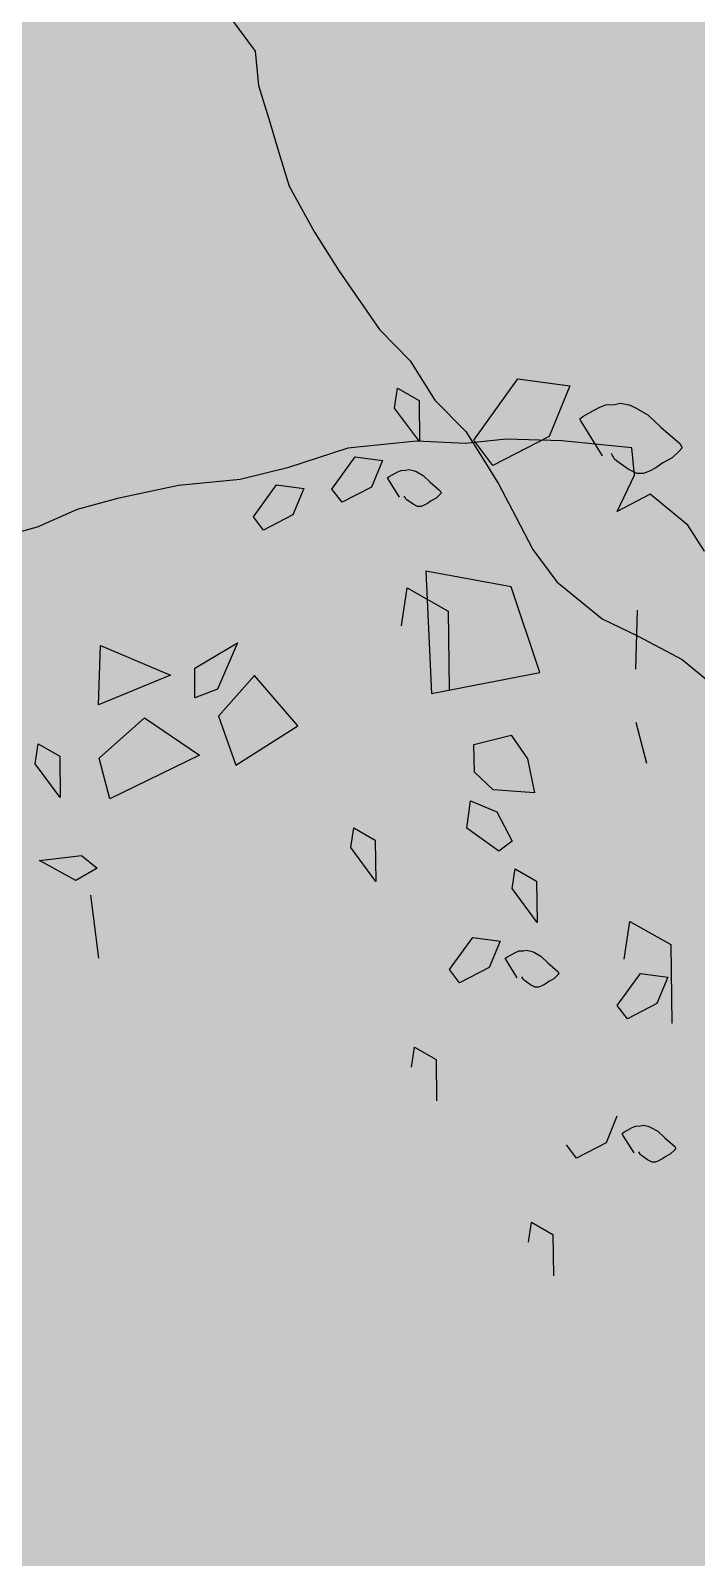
# Model space of a CAD drawing. Header units: metres. Extents: x 71066629 to 71645179, y 84793221 to 85208804.
# Drawn here: x 71363625 to 71365748, y 85029190 to 85034060 of the extents above; entities that cross this region are included whole.
import ezdxf

# ---------------------------------------------------------------- set-up
doc = ezdxf.new("R2010")
doc.units = ezdxf.units.M
doc.header["$LTSCALE"] = 1000
for name, color, linetype in [('A_SITEP_PLANT', 85, 'Continuous'), ('G-FRIE-FLWL', 6, 'Continuous'), ('G-PLTG', 105, 'Continuous')]:
    doc.layers.add(name, color=color, linetype=linetype)

# ---------------------------------------------------------------- blocks, each defined once
blk = doc.blocks.new('A$C1F6C256B')
at = {"layer": 'A_SITEP_PLANT'}
for p, q in [((2569.993561667448, 4906.824250661914), (2663.680050207709, 5037.103081630165)), ((2569.993561667448, 4906.824250661914), (2663.680050207709, 5037.103081630165)), ((2663.680050207709, 5037.103081630165), (2774.410378404777, 5022.221250859468)), ((2663.680050207709, 5037.103081630165), (2774.410378404777, 5022.221250859468)), ((2401.510426177585, 4975.191479174013), (2407.930817543878, 5017.710252223886)), ((2401.510426177585, 4975.191479174013), (2407.930817543878, 5017.710252223886)), ((2407.930817543878, 5017.710252223886), (2453.721790893527, 4991.481093560869)), ((2407.930817543878, 5017.710252223886), (2453.721790893527, 4991.481093560869)), ((2774.410378404777, 5022.221250859468), (2730.285772326635, 4914.960755759064)), ((2774.410378404777, 5022.221250859468), (2730.285772326635, 4914.960755759064)), ((2454.902553832973, 4903.783448294213), (2401.510426177585, 4975.191479174013)), ((2454.902553832973, 4903.783448294213), (2401.510426177585, 4975.191479174013)), ((2453.721790893527, 4991.481093560869), (2454.902553832973, 4903.783448294213)), ((2453.721790893527, 4991.481093560869), (2454.902553832973, 4903.783448294213)), ((2610.765316044271, 4853.044299677596), (2569.993561667448, 4906.824250661914)), ((2610.765316044271, 4853.044299677596), (2569.993561667448, 4906.824250661914)), ((2730.285772326635, 4914.960755759064), (2610.765316044271, 4853.044299677596)), ((2730.285772326635, 4914.960755759064), (2610.765316044271, 4853.044299677596)), ((2268.598551581672, 4803.0183027272), (2317.663881987566, 4871.605297467846)), ((2268.598551581672, 4803.0183027272), (2317.663881987566, 4871.605297467846)), ((2317.663881987566, 4871.605297467846), (2376.017639618134, 4863.611636944319)), ((2317.663881987566, 4871.605297467846), (2376.017639618134, 4863.611636944319)), ((2376.017639618134, 4863.611636944319), (2352.852221867535, 4807.299876707635)), ((2376.017639618134, 4863.611636944319), (2352.852221867535, 4807.299876707635)), ((2101.654908552475, 4743.827216280682), (2150.740403839736, 4812.210175229149)), ((2101.654908552475, 4743.827216280682), (2150.740403839736, 4812.210175229149)), ((2150.740403839736, 4812.210175229149), (2208.87435667665, 4804.400818801892)), ((2150.740403839736, 4812.210175229149), (2208.87435667665, 4804.400818801892)), ((2352.852221867535, 4807.299876707635), (2290.08416393603, 4774.99425648115)), ((2352.852221867535, 4807.299876707635), (2290.08416393603, 4774.99425648115)), ((2208.87435667665, 4804.400818801892), (2185.80954432307, 4748.095450630441)), ((2208.87435667665, 4804.400818801892), (2185.80954432307, 4748.095450630441)), ((2290.08416393603, 4774.99425648115), (2268.598551581672, 4803.0183027272)), ((2290.08416393603, 4774.99425648115), (2268.598551581672, 4803.0183027272)), ((2122.94088112883, 4715.783437331702), (2101.654908552475, 4743.827216280682)), ((2122.94088112883, 4715.783437331702), (2101.654908552475, 4743.827216280682)), ((2185.80954432307, 4748.095450630441), (2122.94088112883, 4715.783437331702)), ((2185.80954432307, 4748.095450630441), (2122.94088112883, 4715.783437331702)), ((2468.451557691209, 4628.532810790173), (2480.293435304426, 4368.487437912496)), ((2649.593127409695, 4595.245668833959), (2468.451557691209, 4628.532810790173)), ((2468.451557691209, 4628.532810790173), (2480.293435304426, 4368.487437912496)), ((2649.593127409695, 4595.245668833959), (2468.451557691209, 4628.532810790173)), ((2416.087467460893, 4512.384427240351), (2428.201976268203, 4592.583113950648)), ((2416.087467460893, 4512.384427240351), (2428.201976268203, 4592.583113950648)), ((2428.201976268203, 4592.583113950648), (2515.347375755257, 4543.386689028528)), ((2428.201976268203, 4592.583113950648), (2515.347375755257, 4543.386689028528)), ((2710.611765227688, 4412.90263561366), (2649.593127409695, 4595.245668833959)), ((2710.611765227688, 4412.90263561366), (2649.593127409695, 4595.245668833959)), ((2515.347375755257, 4543.386689028528), (2517.635213415022, 4375.968482876866)), ((2515.347375755257, 4543.386689028528), (2517.635213415022, 4375.968482876866)), ((2914.379384827917, 4419.892519170855), (2918.250372612732, 4545.519182711025)), ((2914.379384827917, 4419.892519170855), (2918.250372612732, 4545.519182711025)), ((1772.796193548071, 4344.286793615785), (1776.44684280525, 4470.094156815467)), ((1772.796193548071, 4344.286793615785), (1776.44684280525, 4470.094156815467)), ((1776.44684280525, 4470.094156815467), (1925.216935699515, 4407.104360721249)), ((1776.44684280525, 4470.094156815467), (1925.216935699515, 4407.104360721249)), ((1976.96547909209, 4421.930895866884), (2067.647502012551, 4475.811599660199)), ((1976.96547909209, 4421.930895866884), (2067.647502012551, 4475.811599660199)), ((2067.647502012551, 4475.811599660199), (2025.179956994427, 4377.327658508555)), ((2067.647502012551, 4475.811599660199), (2025.179956994427, 4377.327658508555)), ((1977.434468005551, 4358.847254097665), (1976.96547909209, 4421.930895866884)), ((1977.434468005551, 4358.847254097665), (1976.96547909209, 4421.930895866884)), ((1925.216935699515, 4407.104360721249), (1772.796193548071, 4344.286793615785)), ((1925.216935699515, 4407.104360721249), (1772.796193548071, 4344.286793615785)), ((2104.07241755398, 4406.165091918199), (2027.63783075189, 4319.701429188455)), ((2104.07241755398, 4406.165091918199), (2027.63783075189, 4319.701429188455)), ((2196.152233940084, 4299.531395697151), (2104.07241755398, 4406.165091918199)), ((2196.152233940084, 4299.531395697151), (2104.07241755398, 4406.165091918199)), ((2480.293435304426, 4368.487437912496), (2710.611765227688, 4412.90263561366)), ((2480.293435304426, 4368.487437912496), (2710.611765227688, 4412.90263561366)), ((2025.179956994427, 4377.327658508555), (1977.434468005551, 4358.847254097665)), ((2025.179956994427, 4377.327658508555), (1977.434468005551, 4358.847254097665)), ((2027.63783075189, 4319.701429188455), (2064.443349052977, 4215.493948568765)), ((2027.63783075189, 4319.701429188455), (2064.443349052977, 4215.493948568765)), ((1773.80734849954, 4230.676725265424), (1869.935357143113, 4316.458226082235)), ((1773.80734849954, 4230.676725265424), (1869.935357143113, 4316.458226082235)), ((1869.935357143113, 4316.458226082235), (1987.431763018889, 4237.22351048034)), ((1869.935357143113, 4316.458226082235), (1987.431763018889, 4237.22351048034)), ((2064.443349052977, 4215.493948568765), (2196.152233940084, 4299.531395697151)), ((2064.443349052977, 4215.493948568765), (2196.152233940084, 4299.531395697151)), ((2938.011439318652, 4219.691543890629), (2915.491146599816, 4306.288840871392)), ((2938.011439318652, 4219.691543890629), (2915.491146599816, 4306.288840871392)), ((1637.898983168066, 4218.92930799126), (1644.459270183113, 4261.056954249303)), ((1637.898983168066, 4218.92930799126), (1644.459270183113, 4261.056954249303)), ((1644.459270183113, 4261.056954249303), (1690.110346648667, 4235.218921371095)), ((1644.459270183113, 4261.056954249303), (1690.110346648667, 4235.218921371095)), ((2570.429009128478, 4260.041761863453), (2649.210572092386, 4279.767455169029)), ((2570.429009128478, 4260.041761863453), (2649.210572092386, 4279.767455169029)), ((2571.442706688482, 4200.656533966801), (2570.429009128478, 4260.041761863453)), ((2571.442706688482, 4200.656533966801), (2570.429009128478, 4260.041761863453)), ((2649.210572092386, 4279.767455169029), (2683.913729761203, 4229.580320525565)), ((2649.210572092386, 4279.767455169029), (2683.913729761203, 4229.580320525565)), ((1690.110346648667, 4235.218921371095), (1691.231021595944, 4147.113936168316)), ((1690.110346648667, 4235.218921371095), (1691.231021595944, 4147.113936168316)), ((1796.428245943971, 4144.085819987144), (1773.80734849954, 4230.676725265424)), ((1796.428245943971, 4144.085819987144), (1773.80734849954, 4230.676725265424)), ((1987.431763018889, 4237.22351048034), (1796.428245943971, 4144.085819987144)), ((1987.431763018889, 4237.22351048034), (1796.428245943971, 4144.085819987144)), ((2683.913729761203, 4229.580320525565), (2699.317917180189, 4156.64128700408)), ((2683.913729761203, 4229.580320525565), (2699.317917180189, 4156.64128700408)), ((1691.231021595944, 4147.113936168316), (1637.898983168066, 4218.92930799126)), ((1691.231021595944, 4147.113936168316), (1637.898983168066, 4218.92930799126)), ((2611.049337843026, 4163.29445477511), (2571.442706688482, 4200.656533966801)), ((2611.049337843026, 4163.29445477511), (2571.442706688482, 4200.656533966801)), ((2699.317917180189, 4156.64128700408), (2611.049337843026, 4163.29445477511)), ((2699.317917180189, 4156.64128700408), (2611.049337843026, 4163.29445477511)), ((2554.957041518297, 4081.874997740786), (2562.757281511207, 4140.110175499838)), ((2554.957041518297, 4081.874997740786), (2562.757281511207, 4140.110175499838)), ((2562.757281511207, 4140.110175499838), (2619.189912386646, 4116.755115789041)), ((2562.757281511207, 4140.110175499838), (2619.189912386646, 4116.755115789041)), ((2619.189912386646, 4116.755115789041), (2651.475714884524, 4054.187575823249)), ((2619.189912386646, 4116.755115789041), (2651.475714884524, 4054.187575823249)), ((2308.553947459033, 4040.526953933149), (2314.913717797433, 4082.634782381909)), ((2308.553947459033, 4040.526953933149), (2314.913717797433, 4082.634782381909)), ((2314.913717797433, 4082.634782381909), (2360.784250413417, 4056.615964093187)), ((2314.913717797433, 4082.634782381909), (2360.784250413417, 4056.615964093187)), ((2623.541397452645, 4032.809407154971), (2554.957041518297, 4081.874997740786)), ((2623.541397452645, 4032.809407154971), (2554.957041518297, 4081.874997740786)), ((2361.885453737341, 3968.707979029685), (2308.553947459033, 4040.526953933149)), ((2361.885453737341, 3968.707979029685), (2308.553947459033, 4040.526953933149)), ((2360.784250413417, 4056.615964093187), (2361.885453737341, 3968.707979029685)), ((2360.784250413417, 4056.615964093187), (2361.885453737341, 3968.707979029685)), ((2651.475714884524, 4054.187575823249), (2623.541397452645, 4032.809407154971)), ((2651.475714884524, 4054.187575823249), (2623.541397452645, 4032.809407154971)), ((1647.419923582813, 4013.085152197309), (1736.108609650517, 4023.673341547343)), ((1647.419923582813, 4013.085152197309), (1736.108609650517, 4023.673341547343)), ((1724.186749575776, 3970.291618536197), (1647.419923582813, 4013.085152197309)), ((1724.186749575776, 3970.291618536197), (1647.419923582813, 4013.085152197309)), ((1769.497276777867, 3997.028257374564), (1724.186749575776, 3970.291618536197)), ((1769.497276777867, 3997.028257374564), (1724.186749575776, 3970.291618536197)), ((1736.108609650517, 4023.673341547343), (1769.497276777867, 3997.028257374564)), ((1736.108609650517, 4023.673341547343), (1769.497276777867, 3997.028257374564)), ((2651.439837909362, 3953.219371749903), (2657.898985685955, 3995.337024030654)), ((2651.439837909362, 3953.219371749903), (2657.898985685955, 3995.337024030654)), ((2657.898985685955, 3995.337024030654), (2703.550062232069, 3969.498990212363)), ((2657.898985685955, 3995.337024030654), (2703.550062232069, 3969.498990212363)), ((2703.550062232069, 3969.498990212363), (2704.751524082327, 3881.600914530223)), ((2703.550062232069, 3969.498990212363), (2704.751524082327, 3881.600914530223)), ((1772.943394214439, 3805.556265837862), (1756.487385362037, 3939.290543268115)), ((1772.943394214439, 3805.556265837862), (1756.487385362037, 3939.290543268115)), ((2704.751524082327, 3881.600914530223), (2651.439837909362, 3953.219371749903)), ((2704.751524082327, 3881.600914530223), (2651.439837909362, 3953.219371749903)), ((2889.340533003851, 3803.232974263839), (2901.455043180846, 3883.431661336625)), ((2889.340533003851, 3803.232974263839), (2901.455043180846, 3883.431661336625)), ((2901.455043180846, 3883.431661336625), (2988.600442453055, 3834.235235904373)), ((2901.455043180846, 3883.431661336625), (2988.600442453055, 3834.235235904373)), ((2518.527083326422, 3781.046109391085), (2567.712490135047, 3849.442495977011)), ((2518.527083326422, 3781.046109391085), (2567.712490135047, 3849.442495977011)), ((2567.712490135047, 3849.442495977011), (2625.845911520708, 3841.629534951964)), ((2567.712490135047, 3849.442495977011), (2625.845911520708, 3841.629534951964)), ((2625.845911520708, 3841.629534951964), (2602.680492481042, 3785.317773869523)), ((2625.845911520708, 3841.629534951964), (2602.680492481042, 3785.317773869523)), ((2988.600442453055, 3834.235235904373), (2990.888280247047, 3666.817029752594)), ((2988.600442453055, 3834.235235904373), (2990.888280247047, 3666.817029752594)), ((2539.932255514315, 3752.8116353683), (2518.527083326422, 3781.046109391085)), ((2539.932255514315, 3752.8116353683), (2518.527083326422, 3781.046109391085)), ((2602.680492481042, 3785.317773869523), (2539.932255514315, 3752.8116353683)), ((2602.680492481042, 3785.317773869523), (2539.932255514315, 3752.8116353683)), ((2875.109399620851, 3704.601553278801), (2924.19454682892, 3772.988030268636)), ((2875.109399620851, 3704.601553278801), (2924.19454682892, 3772.988030268636)), ((2924.19454682892, 3772.988030268636), (2982.327968805446, 3765.175068464654)), ((2924.19454682892, 3772.988030268636), (2982.327968805446, 3765.175068464654)), ((2982.327968805446, 3765.175068464654), (2959.262809500564, 3708.873218697176)), ((2982.327968805446, 3765.175068464654), (2959.262809500564, 3708.873218697176)), ((2896.395372197265, 3676.55777462534), (2875.109399620851, 3704.601553278801)), ((2896.395372197265, 3676.55777462534), (2875.109399620851, 3704.601553278801)), ((2959.262809500564, 3708.873218697176), (2896.395372197265, 3676.55777462534)), ((2959.262809500564, 3708.873218697176), (2896.395372197265, 3676.55777462534)), ((2437.726383295318, 3573.965202795051), (2444.086500934092, 3616.069513645605)), ((2437.726383295318, 3573.965202795051), (2444.086500934092, 3616.069513645605)), ((2444.086500934092, 3616.069513645605), (2489.837834556354, 3590.241388778872)), ((2444.086500934092, 3616.069513645605), (2489.837834556354, 3590.241388778872)), ((2489.837834556354, 3590.241388778872), (2491.038949911832, 3502.346830614377)), ((2489.837834556354, 3590.241388778872), (2491.038949911832, 3502.346830614377)), ((2874.303771393374, 3469.32502231386), (2851.138354233583, 3413.013262077322)), ((2874.303771393374, 3469.32502231386), (2851.138354233583, 3413.013262077322)), ((2851.138354233583, 3413.013262077322), (2788.390113802452, 3380.507122072275)), ((2851.138354233583, 3413.013262077322), (2788.390113802452, 3380.507122072275)), ((2788.390113802452, 3380.507122072275), (2766.98494260828, 3408.741596095089)), ((2788.390113802452, 3380.507122072275), (2766.98494260828, 3408.741596095089)), ((2686.184243167983, 3201.660689002136), (2692.544361155888, 3243.764999771985)), ((2686.184243167983, 3201.660689002136), (2692.544361155888, 3243.764999771985)), ((2692.544361155888, 3243.764999771985), (2738.295695234672, 3217.936876046821)), ((2692.544361155888, 3243.764999771985), (2738.295695234672, 3217.936876046821)), ((2738.295695234672, 3217.936876046821), (2739.49680935475, 3130.042318902735)), ((2738.295695234672, 3217.936876046821), (2739.49680935475, 3130.042318902735))]:
    blk.add_line(p, q, dxfattribs=at)
for points in [[(2843.811531687446, 4873.764345480799), (2798.710410344764, 4946.000647010806), (2797.033873740875, 4949.305962994782), (2795.205793742789, 4952.210631413211), (2802.005248726229, 4957.503947721503), (2816.782506308518, 4965.906563769124), (2836.333518519416, 4976.70259318396), (2850.613490222022, 4982.349607070675), (2869.42830401205, 4983.052236956661), (2881.68358819175, 4985.806214059587), (2899.232022926037, 4981.762411475414), (2903.96293061605, 4980.687332741974), (2913.879305381561, 4975.889184806903), (2939.622754960728, 4961.085291750933), (2967.909675268049, 4934.204909225518), (3008.130344208737, 4899.640419893927), (3011.254035650752, 4893.39955135237), (3012.891146581038, 4890.476007750025), (3005.554317750677, 4882.815562461852), (2991.647415701998, 4869.492037429562), (2972.096403491101, 4858.696008014871), (2956.743359435641, 4848.314901553153), (2943.187296263292, 4841.196761091676), (2930.396313506004, 4836.075820456434), (2916.887531585118, 4836.283302834519), (2898.082790493208, 4845.21663367853), (2873.221564714215, 4862.800643382099), (2869.181911829161, 4866.636963732104), (2865.9420897612, 4872.101781663601), (2865.18210602476, 4873.955011848273), (2862.630779718631, 4878.324106168351)], [(2843.811531687446, 4873.764345480799), (2798.710410344764, 4946.000647010806), (2797.033873740875, 4949.305962994782), (2795.205793742789, 4952.210631413211), (2802.005248726229, 4957.503947721503), (2816.782506308518, 4965.906563769124), (2836.333518519416, 4976.70259318396), (2850.613490222022, 4982.349607070675), (2869.42830401205, 4983.052236956661), (2881.68358819175, 4985.806214059587), (2899.232022926037, 4981.762411475414), (2903.96293061605, 4980.687332741974), (2913.879305381561, 4975.889184806903), (2939.622754960728, 4961.085291750933), (2967.909675268049, 4934.204909225518), (3008.130344208737, 4899.640419893927), (3011.254035650752, 4893.39955135237), (3012.891146581038, 4890.476007750025), (3005.554317750677, 4882.815562461852), (2991.647415701998, 4869.492037429562), (2972.096403491101, 4858.696008014871), (2956.743359435641, 4848.314901553153), (2943.187296263292, 4841.196761091676), (2930.396313506004, 4836.075820456434), (2916.887531585118, 4836.283302834519), (2898.082790493208, 4845.21663367853), (2873.221564714215, 4862.800643382099), (2869.181911829161, 4866.636963732104), (2865.9420897612, 4872.101781663601), (2865.18210602476, 4873.955011848273), (2862.630779718631, 4878.324106168351)], [(3473.7777669403, 4652.862259024725), (3408.382177790394, 4719.846033774054), (3342.86123439169, 4787.019895005884), (3281.68472097331, 4810.31102710063), (3184.00574272417, 4756.546881498769), (3130.018292300636, 4707.10293943109), (3060.049517724488, 4670.847760305129), (3025.15007722727, 4726.075626857579), (2945.10744744417, 4791.814179006964), (2875.039999249333, 4755.551023203414), (2911.633928154304, 4832.615341187833), (2905.87078643858, 4890.923711068404), (2757.206448630022, 4905.771885571652), (2639.156751982402, 4908.671610995429), (2551.794455887866, 4900.036807867116), (2448.359197664133, 4904.583486402611), (2302.586514096067, 4890.175458220649), (2174.312713720719, 4848.159243940259), (2073.761900265294, 4823.450783481036), (1942.616438440862, 4810.488495459605), (1812.916890687891, 4782.897226676054), (1726.894799330679, 4759.624770690134), (1642.305664752203, 4721.926305813075), (1556.382073184126, 4698.663585379749)], [(75.49814933928428, 1815.318555576203), (126.4707256511902, 1746.907448278682), (133.6796076080063, 1673.971856564633), (155.4172115197289, 1602.472269467224), (177.2338440620806, 1531.179417454725), (198.9714479016257, 1459.679830276844), (252.7370048359153, 1362.004543759744), (305.1482856743969, 1278.965519363468), (390.9609190578922, 1154.92105175191), (456.4551817540778, 1087.945253680053), (508.7944697493222, 1004.700189383439), (574.2954203562695, 937.7286046498921), (609.2148536454188, 882.2984616172907), (644.127251292346, 826.8676231847785), (680.4917294316692, 756.8172939975339), (716.8569028186612, 686.7599291134393), (767.7306316820323, 618.3426041385392), (863.8463973519974, 539.420811531425), (941.004756412236, 502.9356396010262), (1034.228346352058, 453.2753263484337), (1098.185752463934, 400.9141919470276)], [(2412.333167061443, 4785.86237144933), (2388.573411482794, 4823.579433632985), (2387.694456846919, 4825.311293612438), (2386.934352882672, 4826.85597661676), (2390.38486858242, 4829.825662556803), (2398.263006460329, 4834.046427947294), (2408.427029140817, 4839.704433883511), (2416.024273018411, 4842.679025754886), (2425.902050247474, 4843.047906407563), (2432.234936198685, 4844.48374800547), (2441.529183761682, 4842.571265513834), (2443.832211729663, 4841.786512769584), (2449.199188038649, 4839.688338958862), (2462.734318040544, 4831.715777674865), (2477.604770223494, 4817.40305928883), (2498.720621357963, 4799.256702438928), (2500.320041962143, 4796.381194413989), (2501.199344185879, 4794.645816694159), (2497.368207456544, 4790.423652346653), (2490.06708386814, 4783.428801600559), (2479.802802524064, 4777.760886264587), (2471.642195602297, 4772.300895956636), (2464.625521249196, 4768.573781607818), (2457.910255249881, 4765.885287754587), (2450.617627229425, 4765.974397060345), (2440.925836788665, 4770.884732156206), (2427.793253312353, 4779.905910340778), (2425.771814879961, 4781.929801069229), (2423.93189114955, 4785.190042912611), (2423.571658057801, 4785.761866854067), (2422.33334998216, 4788.065637717285)], [(2412.333167061443, 4785.86237144933), (2388.573411482794, 4823.579433632985), (2387.694456846919, 4825.311293612438), (2386.934352882672, 4826.85597661676), (2390.38486858242, 4829.825662556803), (2398.263006460329, 4834.046427947294), (2408.427029140817, 4839.704433883511), (2416.024273018411, 4842.679025754886), (2425.902050247474, 4843.047906407563), (2432.234936198685, 4844.48374800547), (2441.529183761682, 4842.571265513834), (2443.832211729663, 4841.786512769584), (2449.199188038649, 4839.688338958862), (2462.734318040544, 4831.715777674865), (2477.604770223494, 4817.40305928883), (2498.720621357963, 4799.256702438928), (2500.320041962143, 4796.381194413989), (2501.199344185879, 4794.645816694159), (2497.368207456544, 4790.423652346653), (2490.06708386814, 4783.428801600559), (2479.802802524064, 4777.760886264587), (2471.642195602297, 4772.300895956636), (2464.625521249196, 4768.573781607818), (2457.910255249881, 4765.885287754587), (2450.617627229425, 4765.974397060345), (2440.925836788665, 4770.884732156206), (2427.793253312353, 4779.905910340778), (2425.771814879961, 4781.929801069229), (2423.93189114955, 4785.190042912611), (2423.571658057801, 4785.761866854067), (2422.33334998216, 4788.065637717285)], [(2662.281517032068, 3763.689660264266), (2638.603428251867, 3801.613718501845), (2637.723246590642, 3803.349009513768), (2636.763504593051, 3804.873960354162), (2640.333218481333, 3807.6529514344), (2648.091278733395, 3812.064324904699), (2658.355560149532, 3817.732240312878), (2665.852545219706, 3820.696922559291), (2675.730322448828, 3821.065803364967), (2682.164346716483, 3822.511641358666), (2691.377274997125, 3820.388644919818), (2693.86100147356, 3819.824228598794), (2699.067098235944, 3817.305200884963), (2712.582409276045, 3809.533157080499), (2727.433042424906, 3795.420956236921), (2748.548893630854, 3777.2745993961), (2750.188831596926, 3773.998143408069), (2751.048314858694, 3772.463282951765), (2747.196479729435, 3768.441549160139), (2739.895356141671, 3761.446698557964), (2729.631074725476, 3755.778783068847), (2721.570726538775, 3750.328702241939), (2714.45379345055, 3746.591678556142), (2707.738527451234, 3743.903184631054), (2700.646417044918, 3744.0121129076), (2690.773927951872, 3748.702111553022), (2677.721784392663, 3757.933716697939), (2675.600966590398, 3759.947784806252), (2673.900060081971, 3762.816814310791), (2673.501068503421, 3763.789760063402), (2672.161622183572, 3766.083534593519)], [(2662.281517032068, 3763.689660264266), (2638.603428251867, 3801.613718501845), (2637.723246590642, 3803.349009513768), (2636.763504593051, 3804.873960354162), (2640.333218481333, 3807.6529514344), (2648.091278733395, 3812.064324904699), (2658.355560149532, 3817.732240312878), (2665.852545219706, 3820.696922559291), (2675.730322448828, 3821.065803364967), (2682.164346716483, 3822.511641358666), (2691.377274997125, 3820.388644919818), (2693.86100147356, 3819.824228598794), (2699.067098235944, 3817.305200884963), (2712.582409276045, 3809.533157080499), (2727.433042424906, 3795.420956236921), (2748.548893630854, 3777.2745993961), (2750.188831596926, 3773.998143408069), (2751.048314858694, 3772.463282951765), (2747.196479729435, 3768.441549160139), (2739.895356141671, 3761.446698557964), (2729.631074725476, 3755.778783068847), (2721.570726538775, 3750.328702241939), (2714.45379345055, 3746.591678556142), (2707.738527451234, 3743.903184631054), (2700.646417044918, 3744.0121129076), (2690.773927951872, 3748.702111553022), (2677.721784392663, 3757.933716697939), (2675.600966590398, 3759.947784806252), (2673.900060081971, 3762.816814310791), (2673.501068503421, 3763.789760063402), (2672.161622183572, 3766.083534593519)], [(2910.739376905549, 3391.385147480207), (2887.061288268596, 3429.309205735655), (2886.181106535718, 3431.044496666524), (2885.221364538767, 3432.569447578804), (2888.791078426526, 3435.348438659275), (2896.549138678471, 3439.759812057251), (2906.813420094608, 3445.427727465547), (2914.310405237018, 3448.392409865308), (2924.188182466081, 3448.761290526832), (2930.622206589847, 3450.207128511305), (2939.835134942201, 3448.08413207237), (2942.318861418637, 3447.519715751958), (2947.524958108843, 3445.000688100641), (2961.040269221121, 3437.228644233517), (2975.890902441519, 3423.116443398787), (2997.006753575988, 3404.970086549118), (2998.646691542002, 3401.693630560854), (2999.506174875423, 3400.158770185488), (2995.654339674686, 3396.13703645661), (2988.353216086747, 3389.142185710865), (2978.088934598374, 3383.474270284671), (2970.028586556029, 3378.024189403921), (2962.91165346792, 3374.287165718124), (2956.196387468488, 3371.598671864893), (2949.104276918515, 3371.707600051421), (2939.231787969184, 3376.397598786862), (2926.179644266143, 3385.629203850694), (2924.058826463879, 3387.643271950219), (2922.357919955568, 3390.512301454612), (2921.958928520558, 3391.485247297125), (2920.619482201, 3393.779021755385)], [(2910.739376905549, 3391.385147480207), (2887.061288268596, 3429.309205735655), (2886.181106535718, 3431.044496666524), (2885.221364538767, 3432.569447578804), (2888.791078426526, 3435.348438659275), (2896.549138678471, 3439.759812057251), (2906.813420094608, 3445.427727465547), (2914.310405237018, 3448.392409865308), (2924.188182466081, 3448.761290526832), (2930.622206589847, 3450.207128511305), (2939.835134942201, 3448.08413207237), (2942.318861418637, 3447.519715751958), (2947.524958108843, 3445.000688100641), (2961.040269221121, 3437.228644233517), (2975.890902441519, 3423.116443398787), (2997.006753575988, 3404.970086549118), (2998.646691542002, 3401.693630560854), (2999.506174875423, 3400.158770185488), (2995.654339674686, 3396.13703645661), (2988.353216086747, 3389.142185710865), (2978.088934598374, 3383.474270284671), (2970.028586556029, 3378.024189403921), (2962.91165346792, 3374.287165718124), (2956.196387468488, 3371.598671864893), (2949.104276918515, 3371.707600051421), (2939.231787969184, 3376.397598786862), (2926.179644266143, 3385.629203850694), (2924.058826463879, 3387.643271950219), (2922.357919955568, 3390.512301454612), (2921.958928520558, 3391.485247297125), (2920.619482201, 3393.779021755385)]]:
    blk.add_lwpolyline(points, dxfattribs=at)
for points in [[(2569.993560864765, 4906.824253742583), (2569.993560864765, 4906.824253742583)], [(2569.993560864765, 4906.824253742583), (2569.993560864765, 4906.824253742583)], [(2268.598551228235, 4803.018305770966), (2268.598551228235, 4803.018305770966)], [(2268.598551228235, 4803.018305770966), (2268.598551228235, 4803.018305770966)], [(2101.654906821845, 4743.827219470113), (2101.654906821845, 4743.827219470113)], [(2101.654906821845, 4743.827219470113), (2101.654906821845, 4743.827219470113)], [(3043.246627348301, 4197.672800753062), (3043.246627348301, 4197.672800753062)], [(3043.246627348301, 4197.672800753062), (3043.246627348301, 4197.672800753062)], [(2518.527082309127, 3781.046112137439), (2518.527082309127, 3781.046112137439)], [(2518.527082309127, 3781.046112137439), (2518.527082309127, 3781.046112137439)], [(2875.109398677596, 3704.601556351845), (2875.109398677596, 3704.601556351845)], [(2875.109398677596, 3704.601556351845), (2875.109398677596, 3704.601556351845)], [(2766.984942326322, 3408.741599371133), (2766.984942326322, 3408.741599371133)], [(2766.984942326322, 3408.741599371133), (2766.984942326322, 3408.741599371133)]]:
    blk.add_lwpolyline(points, close=True, dxfattribs=at)

msp = doc.modelspace()

# ---------------------------------------------------------------- hatches: boundary and pattern name
at = {"layer": 'G-FRIE-FLWL'}
h = msp.add_hatch(dxfattribs=at)
h.set_pattern_fill('AR-HBONE', color=256, scale=1000, style=0)
h.set_pattern_definition([(45, (0, 0), (5.551115123125783e-14, 862.1045876226387), [1828.8, -609.6]), (135, (431.052, 431.052), (5.551115123125783e-14, 862.1045876226387), [1828.8, -609.6])])
edge = h.paths.add_edge_path()
edge.add_line((71320791.48423149, 85104859.34594029), (71320791.48423149, 85098859.352251))
edge.add_line((71320791.48423149, 85098859.352251), (71409191.48669386, 85098859.33353661))
edge.add_arc((71409191.48415345, 85086859.3325034), 12000.00103321698, 4.9332459752804425e-06, 89.99998787043887, ccw=False)
edge.add_line((71421191.48518667, 85086859.33353661), (71421191.4851866, 85029459.32375132))
edge.add_line((71421191.4851866, 85029459.32375132), (71427191.48518665, 85029459.32375132))
edge.add_line((71427191.48518665, 85029459.32375132), (71427191.48518667, 85086859.32976861))
edge.add_arc((71409191.48141867, 85086859.32976861), 18000.00376799703, 0, 89.99998080973377)
edge.add_line((71409191.48744747, 85104859.33353661), (71320791.48423149, 85104859.34594029))
at = {"layer": 'G-PLTG'}
h = msp.add_hatch(dxfattribs=at)
h.set_pattern_fill('CROSS', color=256, scale=500, style=0)
h.set_pattern_definition([(0, (0, 0), (793.75, 793.75), [396.875, -1190.625]), (90, (198.4375, -198.4375), (-793.75, 793.75), [396.875, -1190.625])])
h.paths.add_polyline_path([(71319266.16420974, 85061914.20373057), (71338259.79781386, 85064922.49975866), (71337581.37041855, 85069205.92175344), (71314395.56959212, 85065533.65166606), (71315881.2589365, 85056153.37831788), (71294500.83823174, 85052767.05234197), (71295617.83755454, 85045714.59619378), (71312696.30574921, 85048419.55982737), (71313572.33875631, 85042888.50511622), (71296493.87056583, 85040183.54148757), (71299649.65172836, 85020258.72341262), (71318608.1060342, 85020100.38491496), (71380689.756445, 85019539.15440606), (71377332.34291835, 85040737.02916977), (71356552.9134006, 85037445.89085911), (71358430.12698108, 85025593.63077186), (71331762.56001942, 85021369.90310389), (71328477.43625359, 85042111.35825635), (71322551.2879756, 85041172.74857809)])

# ---------------------------------------------------------------- block references
at = {"layer": 'A_SITEP_PLANT', "xscale": 1.5, "yscale": 1.5, "zscale": 1.5}
for p in [(71364150.76904033, 85031374.63513067), (71361182.66632949, 85025393.53538749)]:
    msp.add_blockref('A$C1F6C256B', p, dxfattribs=at)

doc.saveas('drawing.dxf')
